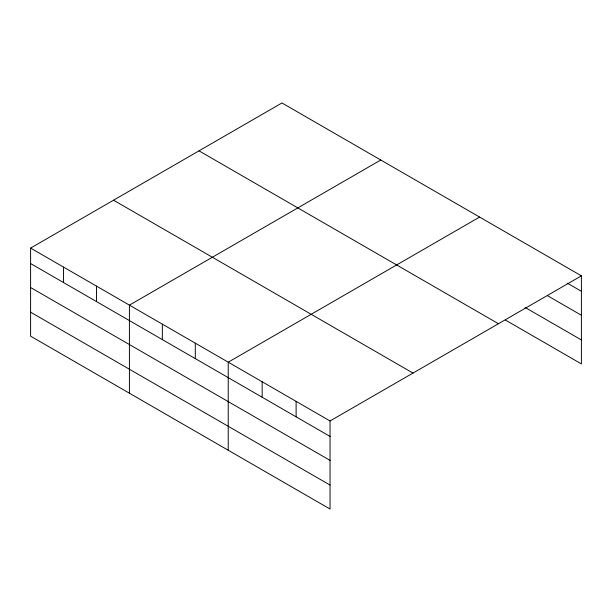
<?xml version="1.0" encoding="UTF-8"?>
<svg xmlns="http://www.w3.org/2000/svg" width="612" height="612" viewBox="0 0 612 612"><rect width="100%" height="100%" fill="white"/><g stroke="black" fill="none" stroke-linecap="round" stroke-linejoin="round"><path stroke-width="0.92" d="M330.044 460.385L330.044 420.964L30.6 248.082L30.6 336.156L330.044 509.039L330.044 460.385L30.6 287.502M505.252 319.954L581.4 363.918L581.4 275.844L281.956 102.961L30.6 248.082M380.771 160.015L129.415 305.136L129.415 393.202M479.586 217.069L228.23 362.182L228.23 450.256M330.044 420.964L581.4 275.844M567.332 283.172L581.4 291.297M547.465 295.665L581.4 315.264M525.111 307.453L581.4 339.951M199.007 150.85L498.451 323.733M113.549 200.193L412.993 373.075M30.6 263.535L330.044 436.417M30.6 312.189L330.044 485.071M296.109 401.373L296.109 416.826M262.166 381.781L262.166 397.226M195.297 343.171L195.297 358.617M162.356 324.153L162.356 339.599M96.474 286.118L96.474 301.571M63.541 267.1L63.541 282.553"/></g></svg>
